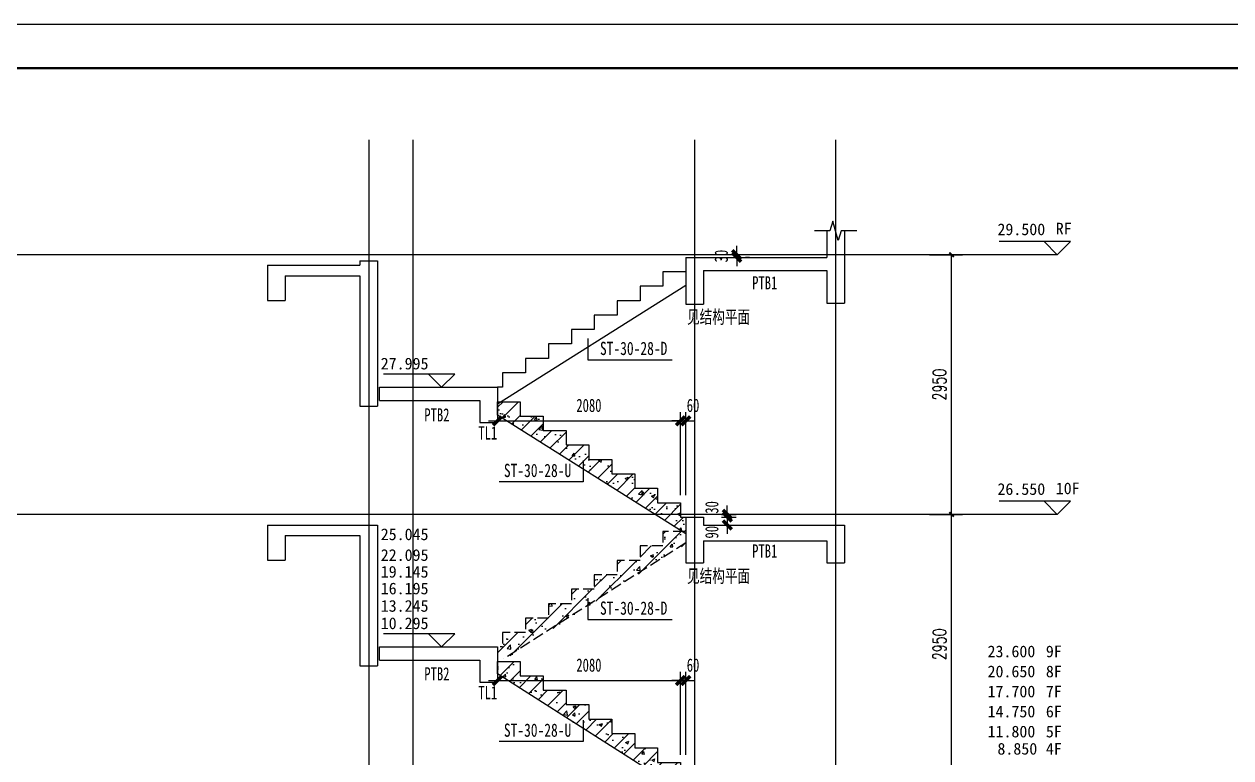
# Model space of a CAD drawing. Extents: x 1045983 to 1134482, y -686883 to -657183.
# Drawn here: x 1059673 to 1073374, y -665517 to -657183 of the extents above; entities that cross this region are included whole.
import ezdxf
from ezdxf.enums import TextEntityAlignment as Align

# ---------------------------------------------------------------- set-up
doc = ezdxf.new("R2010")
doc.units = 0
doc.header["$LTSCALE"] = 1000
doc.header["$MEASUREMENT"] = 0
doc.linetypes.add('3、4#楼 楼梯剖面$0$DASH', pattern=[0.35, 0.25, -0.1])
doc.layers.get('0').update_dxf_attribs({"linetype": 'CONTINUOUS'})
doc.layers.get('Defpoints').update_dxf_attribs({"linetype": 'CONTINUOUS'})
for name, color, linetype in [('3#-夹层$0$A-ANNO-LEVL', 3, 'CONTINUOUS'), ('3#-夹层$0$A-ANNO-TEXT', 7, 'CONTINUOUS'), ('3、4#楼 楼梯剖面$0$A-COLU-CONC-HATC', 204, 'CONTINUOUS'), ('3、4#楼 楼梯剖面$0$A-WALL-CONC', 9, 'CONTINUOUS'), ('A-ANNO-DIMS', 3, 'CONTINUOUS'), ('A-ANNO-TEXT', 7, 'CONTINUOUS'), ('S-ANNO-DIMS', 3, 'CONTINUOUS'), ('S-ANNO-DOTE', 230, 'CONTINUOUS'), ('S-ANNO-THIN', 3, 'CONTINUOUS'), ('S-ANNO-TTLB', 7, 'CONTINUOUS'), ('S-DETL-TEXT', 7, 'CONTINUOUS'), ('S-DIMS', 3, 'CONTINUOUS'), ('S-PC-BEAM-TL', 4, 'CONTINUOUS'), ('S_A平-楼梯', 51, 'CONTINUOUS'), ('TEXT', 7, 'CONTINUOUS')]:
    doc.layers.add(name, color=color, linetype=linetype)
doc.styles.add('-楷体_GB2312', font='')
doc.styles.add('3#-夹层$0$_TCH_DIM', font='')
doc.styles.add('_TCH_DIM_T3', font='SIMPLEX', dxfattribs={"width": 0.705882, "bigfont": 'GBCBIG'})
doc.styles.get("Standard").update_dxf_attribs({"font": ''})
doc.styles.add('宋体', font='', dxfattribs={"width": 0.8})
doc.styles.add('楷体GB312', font='', dxfattribs={"width": 0.7})
doc.styles.get('-楷体_GB2312').set_extended_font_data('楷体_GB2312')
doc.styles.get('3#-夹层$0$_TCH_DIM').set_extended_font_data('SimSun')
doc.styles.get('Standard').set_extended_font_data('NSimSun')
doc.styles.get('宋体').set_extended_font_data('SimSun')
doc.styles.get('楷体GB312').set_extended_font_data('楷体_GB2312')
doc.dimstyles.new('_TCH_ARCH&&50', dxfattribs={"dimtxt": 148.75, "dimasz": 50, "dimexe": 125, "dimexo": 150, "dimgap": 63.125, "dimtad": 1, "dimdec": 0, "dimzin": 0, "dimdsep": 46, "dimtxsty": '_TCH_DIM_T3', "dimblk": 'ARCHTICK', "dimcen": 0.09, "dimclrt": 7, "dimazin": 2, "dimtfac": 1, "dimtdec": 0, "dimtix": 1, "dimtmove": 2, "dimatfit": 3, "dimfxl": 1, "dimtolj": 1, "dimtzin": 0, "dimarcsym": 0})
doc.dimstyles.new('TSSD_50_50', dxfattribs={"dimtxt": 150, "dimasz": 100, "dimexe": 100, "dimexo": 250, "dimgap": 100, "dimtad": 1, "dimdec": 0, "dimzin": 0, "dimdsep": 46, "dimtxsty": '楷体GB312', "dimblk": 'ARCHTICK', "dimcen": 0, "dimdle": 100, "dimclrt": 7, "dimadec": 0, "dimazin": 0, "dimtfac": 1, "dimtdec": 0, "dimtix": 1, "dimtmove": 2, "dimatfit": 3, "dimldrblk": 'ARCHTICK', "dimfxl": 1, "dimtolj": 1, "dimtzin": 0, "dimarcsym": 0})

# ---------------------------------------------------------------- blocks, each defined once
blk = doc.blocks.new('_ArchTick')
at = {"color": 0, "linetype": 'ByBlock', "const_width": 0.4}
blk.add_lwpolyline([(-0.5, -0.5), (0.5, 0.5)], dxfattribs=at)
blk = doc.blocks.new('*D513')
at = {"layer": 'Defpoints', "color": 0, "transparency": 16777216}
for p in [(1043298, -695014), (1043238, -696107), (1043298, -696107)]:
    blk.add_point(p, dxfattribs=at)
at = {"layer": 'S-DIMS', "color": 0, "lineweight": -2, "transparency": 16777216}
for p, q in [((1043238, -695857), (1043238, -694914)), ((1043298, -695857), (1043298, -694914)), ((1043238, -695014), (1043138, -695014)), ((1043238, -695014), (1043298, -695014)), ((1043298, -695014), (1043398, -695014))]:
    blk.add_line(p, q, dxfattribs=at)
at = {"layer": 'S-DIMS', "color": 0, "lineweight": -2, "transparency": 16777216, "xscale": 100, "yscale": 100, "zscale": 100}
blk.add_blockref('_ArchTick', (1043238, -695014), dxfattribs=at)
at = {"layer": 'S-DIMS', "color": 0, "lineweight": -2, "transparency": 16777216, "xscale": 100, "yscale": 100, "zscale": 100, "rotation": 180}
blk.add_blockref('_ArchTick', (1043298, -695014), dxfattribs=at)
at = {"layer": 'S-DIMS', "color": 7, "transparency": 16777216, "insert": (1043380, -694839), "char_height": 150, "attachment_point": 5, "style": '楷体GB312'}
blk.add_mtext('\\A1;60', dxfattribs=at)
blk = doc.blocks.new('*D514')
at = {"layer": 'Defpoints', "color": 0, "transparency": 16777216}
for p in [(1041158, -695032), (1043238, -695014), (1043238, -696107)]:
    blk.add_point(p, dxfattribs=at)
at = {"layer": 'S-DIMS', "color": 0, "lineweight": -2, "transparency": 16777216}
for p, q in [((1041158, -694782), (1041158, -694914)), ((1043238, -695857), (1043238, -694914)), ((1041058, -695014), (1043338, -695014))]:
    blk.add_line(p, q, dxfattribs=at)
at = {"layer": 'S-DIMS', "color": 0, "lineweight": -2, "transparency": 16777216, "xscale": 100, "yscale": 100, "zscale": 100, "rotation": 180}
blk.add_blockref('_ArchTick', (1041158, -695014), dxfattribs=at)
at = {"layer": 'S-DIMS', "color": 0, "lineweight": -2, "transparency": 16777216, "xscale": 100, "yscale": 100, "zscale": 100}
blk.add_blockref('_ArchTick', (1043238, -695014), dxfattribs=at)
at = {"layer": 'S-DIMS', "color": 7, "transparency": 16777216, "insert": (1042198, -694839), "char_height": 150, "attachment_point": 5, "style": '楷体GB312'}
blk.add_mtext('\\A1;2080', dxfattribs=at)
blk = doc.blocks.new('*D525')
at = {"layer": 'Defpoints', "color": 0, "transparency": 16777216}
for p in [(1043298, -692064), (1043238, -693157), (1043298, -693157)]:
    blk.add_point(p, dxfattribs=at)
at = {"layer": 'S-DIMS', "color": 0, "lineweight": -2, "transparency": 16777216}
for p, q in [((1043238, -692064), (1043138, -692064)), ((1043238, -692907), (1043238, -691964)), ((1043238, -692064), (1043298, -692064)), ((1043298, -692907), (1043298, -691964)), ((1043298, -692064), (1043398, -692064))]:
    blk.add_line(p, q, dxfattribs=at)
at = {"layer": 'S-DIMS', "color": 0, "lineweight": -2, "transparency": 16777216, "xscale": 100, "yscale": 100, "zscale": 100}
blk.add_blockref('_ArchTick', (1043238, -692064), dxfattribs=at)
at = {"layer": 'S-DIMS', "color": 0, "lineweight": -2, "transparency": 16777216, "xscale": 100, "yscale": 100, "zscale": 100, "rotation": 180}
blk.add_blockref('_ArchTick', (1043298, -692064), dxfattribs=at)
at = {"layer": 'S-DIMS', "color": 7, "transparency": 16777216, "insert": (1043380, -691889), "char_height": 150, "attachment_point": 5, "style": '楷体GB312'}
blk.add_mtext('\\A1;60', dxfattribs=at)
blk = doc.blocks.new('*D526')
at = {"layer": 'Defpoints', "color": 0, "transparency": 16777216}
for p in [(1043238, -692064), (1041158, -692082), (1043238, -693157)]:
    blk.add_point(p, dxfattribs=at)
at = {"layer": 'S-DIMS', "color": 0, "lineweight": -2, "transparency": 16777216}
for p, q in [((1041158, -691832), (1041158, -691964)), ((1041058, -692064), (1043338, -692064)), ((1043238, -692907), (1043238, -691964))]:
    blk.add_line(p, q, dxfattribs=at)
at = {"layer": 'S-DIMS', "color": 0, "lineweight": -2, "transparency": 16777216, "xscale": 100, "yscale": 100, "zscale": 100, "rotation": 180}
blk.add_blockref('_ArchTick', (1041158, -692064), dxfattribs=at)
at = {"layer": 'S-DIMS', "color": 0, "lineweight": -2, "transparency": 16777216, "xscale": 100, "yscale": 100, "zscale": 100}
blk.add_blockref('_ArchTick', (1043238, -692064), dxfattribs=at)
at = {"layer": 'S-DIMS', "color": 7, "transparency": 16777216, "insert": (1042198, -691889), "char_height": 150, "attachment_point": 5, "style": '楷体GB312'}
blk.add_mtext('\\A1;2080', dxfattribs=at)
blk = doc.blocks.new('*D527')
at = {"layer": 'Defpoints', "color": 0, "transparency": 16777216}
for p in [(1043772, -690177), (1043772, -690207), (1043876, -690177)]:
    blk.add_point(p, dxfattribs=at)
at = {"layer": 'S-ANNO-DIMS', "color": 0, "lineweight": -2, "transparency": 16777216}
for p, q in [((1043876, -690177), (1043876, -690077)), ((1043876, -690207), (1043876, -690177)), ((1043876, -690207), (1043876, -690307)), ((1044022, -690177), (1043976, -690177)), ((1044022, -690207), (1043976, -690207))]:
    blk.add_line(p, q, dxfattribs=at)
at = {"layer": 'S-ANNO-DIMS', "color": 0, "lineweight": -2, "transparency": 16777216, "xscale": 100, "yscale": 100, "zscale": 100}
for p, rotation in [((1043876, -690177), 270), ((1043876, -690207), 90)]:
    blk.add_blockref('_ArchTick', p, dxfattribs=dict(at, rotation=rotation))
at = {"layer": 'S-ANNO-DIMS', "color": 7, "transparency": 16777216, "insert": (1043701, -690192), "char_height": 150, "attachment_point": 5, "rotation": 90, "style": '楷体GB312'}
blk.add_mtext('\\A1;30', dxfattribs=at)
blk = doc.blocks.new('*D528')
at = {"layer": 'Defpoints', "color": 0, "transparency": 16777216}
for p in [(1043455, -693127), (1043455, -693157), (1043769, -693157)]:
    blk.add_point(p, dxfattribs=at)
at = {"layer": 'S-ANNO-DIMS', "color": 0, "lineweight": -2, "transparency": 16777216}
for p, q in [((1043769, -693127), (1043769, -693027)), ((1043705, -693127), (1043869, -693127)), ((1043705, -693157), (1043869, -693157)), ((1043769, -693127), (1043769, -693157)), ((1043769, -693157), (1043769, -693257))]:
    blk.add_line(p, q, dxfattribs=at)
at = {"layer": 'S-ANNO-DIMS', "color": 0, "lineweight": -2, "transparency": 16777216, "xscale": 100, "yscale": 100, "zscale": 100}
for p, rotation in [((1043769, -693127), 270), ((1043769, -693157), 90)]:
    blk.add_blockref('_ArchTick', p, dxfattribs=dict(at, rotation=rotation))
at = {"layer": 'S-ANNO-DIMS', "color": 7, "transparency": 16777216, "insert": (1043594, -693047), "char_height": 150, "attachment_point": 5, "rotation": 90, "style": '楷体GB312'}
blk.add_mtext('\\A1;30', dxfattribs=at)
blk = doc.blocks.new('*D529')
at = {"layer": 'Defpoints', "color": 0, "transparency": 16777216}
for p in [(1043455, -693157), (1043498, -693247), (1043769, -693247)]:
    blk.add_point(p, dxfattribs=at)
at = {"layer": 'S-ANNO-DIMS', "color": 0, "lineweight": -2, "transparency": 16777216}
for p, q in [((1043705, -693157), (1043869, -693157)), ((1043769, -693157), (1043769, -693057)), ((1043769, -693157), (1043769, -693247)), ((1043748, -693247), (1043869, -693247)), ((1043769, -693247), (1043769, -693347))]:
    blk.add_line(p, q, dxfattribs=at)
at = {"layer": 'S-ANNO-DIMS', "color": 0, "lineweight": -2, "transparency": 16777216, "xscale": 100, "yscale": 100, "zscale": 100}
for p, rotation in [((1043769, -693157), 270), ((1043769, -693247), 90)]:
    blk.add_blockref('_ArchTick', p, dxfattribs=dict(at, rotation=rotation))
at = {"layer": 'S-ANNO-DIMS', "color": 7, "transparency": 16777216, "insert": (1043594, -693329), "char_height": 150, "attachment_point": 5, "rotation": 90, "style": '楷体GB312'}
blk.add_mtext('\\A1;90', dxfattribs=at)
blk = doc.blocks.new('*D539')
at = {"layer": 'A-ANNO-DIMS', "color": 0, "lineweight": -2, "transparency": 16777216}
for p, q in [((1046066, -693127), (1046441, -693127)), ((1046316, -696077), (1046316, -693127)), ((1046066, -696077), (1046441, -696077))]:
    blk.add_line(p, q, dxfattribs=at)
at = {"layer": 'Defpoints', "color": 0, "transparency": 16777216}
for p in [(1045916, -693127), (1046316, -693127), (1045916, -696077)]:
    blk.add_point(p, dxfattribs=at)
at = {"layer": 'A-ANNO-DIMS', "color": 0, "lineweight": -2, "transparency": 16777216, "xscale": 50, "yscale": 50, "zscale": 50}
for p, rotation in [((1046316, -693127), 90), ((1046316, -696077), 270)]:
    blk.add_blockref('_ArchTick', p, dxfattribs=dict(at, rotation=rotation))
at = {"layer": 'A-ANNO-DIMS', "color": 7, "transparency": 16777216, "insert": (1046178, -694602), "char_height": 148.8, "attachment_point": 5, "rotation": 90, "style": '_TCH_DIM_T3'}
blk.add_mtext('\\A1;2950', dxfattribs=at)
blk = doc.blocks.new('*D540')
at = {"layer": 'A-ANNO-DIMS', "color": 0, "lineweight": -2, "transparency": 16777216}
for p, q in [((1046066, -690177), (1046441, -690177)), ((1046316, -693127), (1046316, -690177)), ((1046066, -693127), (1046441, -693127))]:
    blk.add_line(p, q, dxfattribs=at)
at = {"layer": 'Defpoints', "color": 0, "transparency": 16777216}
for p in [(1045916, -690177), (1046316, -690177), (1045916, -693127)]:
    blk.add_point(p, dxfattribs=at)
at = {"layer": 'A-ANNO-DIMS', "color": 0, "lineweight": -2, "transparency": 16777216, "xscale": 50, "yscale": 50, "zscale": 50}
for p, rotation in [((1046316, -690177), 90), ((1046316, -693127), 270)]:
    blk.add_blockref('_ArchTick', p, dxfattribs=dict(at, rotation=rotation))
at = {"layer": 'A-ANNO-DIMS', "color": 7, "transparency": 16777216, "insert": (1046178, -691652), "char_height": 148.8, "attachment_point": 5, "rotation": 90, "style": '_TCH_DIM_T3'}
blk.add_mtext('\\A1;2950', dxfattribs=at)
blk = doc.blocks.new('3#剖面')
at = {"layer": '3、4#楼 楼梯剖面$0$A-COLU-CONC-HATC'}
h = blk.add_hatch(dxfattribs=at)
h.set_pattern_fill('钢筋混凝土', color=1, scale=50)
h.set_pattern_definition([(45, (668466.55, -829719.34), (-88.388348, 88.388348), []), (50, (668466.55, -829719.34), (358.6301, -31.37607), [37.5, -412.5]), (355, (668466.55, -829719.34), (-69.37567, 376.09607), [30, -330]), (100.4514, (668496.44, -829721.95), (289.2547, 344.71977), [31.8701, -350.57106]), (46.1842, (668466.55, -829619.34), (533.6205, -82.7595), [56.25, -618.75]), (96.6356, (668511, -829626.23), (467.33135, 487.05894), [47.80514, -525.8565]), (351.1842, (668466.55, -829619.34), (467.331, 487.0593), [45, -495]), (21, (668516.55, -829644.34), (298.45353, -201.30945), [37.5, -412.5]), (326, (668516.55, -829644.34), (121.65767, 362.57502), [30, -330]), (71.4514, (668541.42, -829661.1), (420.1113, 161.26525), [31.8701, -350.57106]), (37.5, (668466.55, -829719.34), (6.079928, 166.446927), [0, -326, 0, -335, 0, -331.25]), (7.5, (668466.55, -829719.34), (131.53477, 197.205856), [0, -191, 0, -318.5, 0, -126.25]), (327.5, (668355.05, -829719.34), (266.91122, -11.277436), [0, -125, 0, -390, 0, -517.5]), (317.5, (668305.05, -829719.34), (291.59308, 50.05249), [0, -162.5, 0, -259, 0, -367.5])])
h.paths.add_polyline_path([(1043298.3, -693348.7), (1041158.3, -691999.7), (1041158.3, -691846.1), (1041418.3, -691846.1), (1041418.3, -692009.9), (1041678.3, -692009.9), (1041678.3, -692173.8), (1041938.3, -692173.8), (1041938.3, -692337.7), (1042198.3, -692337.7), (1042198.3, -692501.6), (1042458.3, -692501.6), (1042458.3, -692665.5), (1042718.3, -692665.5), (1042718.3, -692829.4), (1042978.3, -692829.4), (1042978.3, -692993.3), (1043238.3, -692993.3), (1043238.3, -693157.2), (1043298.3, -693157.2)])
h = blk.add_hatch(dxfattribs=at)
h.set_pattern_fill('钢筋混凝土', color=1, scale=50)
h.set_pattern_definition([(45, (903913.05, -760228.41), (-88.38835, 88.38835), []), (50, (903913.05, -760228.4), (358.6301, -31.37607), [37.5, -412.5]), (355, (903913.05, -760228.4), (-69.3757, 376.0961), [30, -330]), (100.4514, (903942.93, -760231.02), (289.2547, 344.7198), [31.8701, -350.57106]), (46.1842, (903913.05, -760128.4), (533.6205, -82.7595), [56.25, -618.75]), (96.6356, (903957.5, -760135.3), (467.3314, 487.059), [47.8051, -525.8565]), (351.1842, (903913.05, -760128.4), (467.331, 487.0593), [45, -495]), (21, (903963.05, -760153.4), (298.4535, -201.30945), [37.5, -412.5]), (326, (903963.05, -760153.4), (121.6577, 362.575), [30, -330]), (71.4514, (903987.9, -760170.2), (420.1113, 161.26525), [31.8701, -350.57106]), (37.5, (903913.05, -760228.41), (6.07993, 166.44693), [0, -326, 0, -335, 0, -331.25]), (7.5, (903913.05, -760228.4), (131.53477, 197.20586), [0, -191, 0, -318.5, 0, -126.25]), (327.5, (903801.55, -760228.41), (266.91122, -11.27744), [0, -125, 0, -390, 0, -517.5]), (317.5, (903751.55, -760228.4), (291.5931, 50.0525), [0, -162.5, 0, -259, 0, -367.5])])
h.paths.add_polyline_path([(1043298.3, -693321.1), (1043038.3, -693321.1), (1043038.3, -693484.9), (1042778.3, -693484.9), (1042778.3, -693648.8), (1042518.3, -693648.8), (1042518.3, -693812.7), (1042258.3, -693812.7), (1042258.3, -693976.6), (1041998.3, -693976.6), (1041998.3, -694140.5), (1041738.3, -694140.5), (1041738.3, -694304.4), (1041478.3, -694304.4), (1041478.3, -694468.3), (1041218.3, -694468.3), (1041218.3, -694632.2), (1041158.3, -694632.3), (1041158.3, -694824.4), (1043298.3, -693462.9)])
h = blk.add_hatch(dxfattribs=at)
h.set_pattern_fill('钢筋混凝土', color=1, scale=50)
h.set_pattern_definition([(45, (902017.61, -761703.41), (-88.38835, 88.38835), []), (50, (902017.6, -761703.4), (358.6301, -31.37607), [37.5, -412.5]), (355, (902017.6, -761703.4), (-69.3757, 376.0961), [30, -330]), (100.4514, (902047.5, -761706.02), (289.2547, 344.7198), [31.8701, -350.57106]), (46.1842, (902017.6, -761603.4), (533.6205, -82.7595), [56.25, -618.75]), (96.6356, (902062.1, -761610.3), (467.3314, 487.059), [47.8051, -525.8565]), (351.1842, (902017.6, -761603.4), (467.331, 487.0593), [45, -495]), (21, (902067.6, -761628.4), (298.4535, -201.30945), [37.5, -412.5]), (326, (902067.6, -761628.4), (121.6577, 362.575), [30, -330]), (71.4514, (902092.48, -761645.2), (420.1113, 161.26525), [31.8701, -350.57106]), (37.5, (902017.61, -761703.41), (6.07993, 166.44693), [0, -326, 0, -335, 0, -331.25]), (7.5, (902017.6, -761703.4), (131.53477, 197.20586), [0, -191, 0, -318.5, 0, -126.25]), (327.5, (901906.11, -761703.41), (266.91122, -11.27744), [0, -125, 0, -390, 0, -517.5]), (317.5, (901856.1, -761703.4), (291.5931, 50.0525), [0, -162.5, 0, -259, 0, -367.5])])
h.paths.add_polyline_path([(1041158.3, -694796.1), (1041418.3, -694796.1), (1041418.3, -694959.9), (1041678.3, -694959.9), (1041678.3, -695123.8), (1041938.3, -695123.8), (1041938.3, -695287.7), (1042198.3, -695287.7), (1042198.3, -695451.6), (1042458.3, -695451.6), (1042458.3, -695615.5), (1042718.3, -695615.5), (1042718.3, -695779.4), (1042978.3, -695779.4), (1042978.3, -695943.3), (1043238.3, -695943.3), (1043238.3, -696107.2), (1043298.3, -696107.3), (1043298.3, -696299.4), (1041158.3, -694937.9)])
at = {"layer": '3#-夹层$0$A-ANNO-LEVL'}
for p, q in [((1047666, -690027.2), (1046855.8, -690027.2)), ((1047516, -690177.2), (1047366, -690027.2)), ((1047516, -690177.2), (1047666, -690027.2)), ((1040674.7, -691532.2), (1039864.6, -691532.2)), ((1040524.7, -691682.2), (1040374.7, -691532.2)), ((1040524.7, -691682.2), (1040674.7, -691532.2)), ((1047666, -692977.2), (1046855.8, -692977.2)), ((1047516, -693127.2), (1047366, -692977.2)), ((1047516, -693127.2), (1047666, -692977.2)), ((1040674.7, -694482.2), (1039864.6, -694482.2)), ((1040524.7, -694632.2), (1040374.7, -694482.2)), ((1040524.7, -694632.2), (1040674.7, -694482.2))]:
    blk.add_line(p, q, dxfattribs=at)
at = {"layer": '3、4#楼 楼梯剖面$0$A-WALL-CONC'}
for p, q in [((1039818.3, -691832.2), (1039818.3, -691682.2)), ((1040958.3, -692082.2), (1041158.3, -692082.2))]:
    blk.add_line(p, q, dxfattribs=at)
at = {"layer": '3、4#楼 楼梯剖面$0$A-WALL-CONC', "linetype": '3、4#楼 楼梯剖面$0$DASH', "ltscale": 0.5}
for points in [[(1043278.3, -693321.1), (1043038.3, -693321.1), (1043038.3, -693484.9), (1042778.3, -693484.9), (1042778.3, -693648.8), (1042518.3, -693648.8), (1042518.3, -693812.7), (1042258.3, -693812.7), (1042258.3, -693976.6), (1041998.3, -693976.6), (1041998.3, -694140.5), (1041738.3, -694140.5), (1041738.3, -694304.4), (1041478.3, -694304.4), (1041478.3, -694468.3), (1041218.3, -694468.3), (1041218.3, -694632.2), (1041188.3, -694632.2)], [(1043298.3, -693450.2), (1041231, -694766.1)]]:
    blk.add_lwpolyline(points, dxfattribs=at)
at = {"layer": 'S-ANNO-DOTE'}
for points in [[(1039698.3, -688872.6), (1039698.3, -713627.2)], [(1040198.3, -688872.6), (1040198.3, -713627.2)], [(1043398.3, -688872.6), (1043398.3, -713627.2)], [(1044998.3, -688872.6), (1044998.3, -713627.2)], [(1047516, -690177.2), (1031848.3, -690177.2)], [(1047516, -693127.2), (1031848.3, -693127.2)]]:
    blk.add_lwpolyline(points, dxfattribs=at)
at = {"layer": 'S-ANNO-THIN'}
blk.add_lwpolyline([(1045238.3, -689903.9), (1045063.3, -689903.9), (1045028.3, -690013.9), (1044968.3, -689793.9), (1044933.3, -689903.9), (1044758.3, -689903.9)], dxfattribs=at)
at = {"layer": 'S-DETL-TEXT'}
for points in [[(1042187.3, -691129.2), (1042187.3, -691369.7), (1043143.7, -691369.7)], [(1042134.3, -692515.3), (1042134.3, -692755.8), (1041178, -692755.8)], [(1042187.3, -694079.2), (1042187.3, -694319.7), (1043143.7, -694319.7)], [(1042134.3, -695465.3), (1042134.3, -695705.8), (1041178, -695705.8)]]:
    blk.add_lwpolyline(points, dxfattribs=at)
at = {"layer": 'S-PC-BEAM-TL', "color": 4}
for p, q in [((1044898.3, -689903.9), (1044898.3, -690207.2)), ((1045098.3, -689903.9), (1045098.3, -690207.2)), ((1038548.3, -690297.2), (1038548.3, -690697.2)), ((1038548.3, -690297.2), (1039598.3, -690297.2)), ((1039598.3, -690247.2), (1039598.3, -690297.2)), ((1039598.3, -690247.2), (1039798.3, -690247.2)), ((1039798.3, -690247.2), (1039798.3, -690297.2)), ((1039798.3, -690297.2), (1039798.3, -691897.2)), ((1043298.3, -690207.2), (1043298.3, -690737.2)), ((1043298.3, -690207.2), (1044898.3, -690207.2)), ((1045098.3, -690207.2), (1045098.3, -690727.2)), ((1038748.3, -690417.2), (1038748.3, -690697.2)), ((1038748.3, -690417.2), (1039598.3, -690417.2)), ((1039598.3, -690417.2), (1039598.3, -691897.2)), ((1043498.3, -690357.2), (1043498.3, -690737.2)), ((1043498.3, -690357.2), (1044898.3, -690357.2)), ((1044898.3, -690357.2), (1044898.3, -690727.2)), ((1038548.3, -690697.2), (1038748.3, -690697.2)), ((1043298.3, -690737.2), (1043498.3, -690737.2)), ((1044898.3, -690727.2), (1045098.3, -690727.2)), ((1039818.3, -691682.2), (1041158.3, -691682.2)), ((1041158.3, -691682.2), (1041158.3, -692082.2)), ((1039598.3, -691897.2), (1039798.3, -691897.2)), ((1039818.3, -691832.2), (1040958.3, -691832.2)), ((1040958.3, -691832.2), (1040958.3, -692082.2)), ((1043298.3, -693157.2), (1043298.3, -693247.2)), ((1043298.3, -693157.2), (1043498.3, -693157.2)), ((1043498.3, -693157.2), (1043498.3, -693247.2)), ((1038548.3, -693247.2), (1038548.3, -693647.2)), ((1038548.3, -693247.2), (1039798.3, -693247.2)), ((1039798.3, -693247.2), (1039798.3, -694847.2)), ((1043298.3, -693247.2), (1043298.3, -693677.2)), ((1043498.3, -693247.2), (1045098.3, -693247.2)), ((1045098.3, -693247.2), (1045098.3, -693677.2)), ((1038748.3, -693367.2), (1038748.3, -693647.2)), ((1038748.3, -693367.2), (1039598.3, -693367.2)), ((1039598.3, -693367.2), (1039598.3, -694847.2)), ((1043498.3, -693427.2), (1043498.3, -693677.2)), ((1043498.3, -693427.2), (1044898.3, -693427.2)), ((1044898.3, -693427.2), (1044898.3, -693677.2)), ((1038548.3, -693647.2), (1038748.3, -693647.2)), ((1043298.3, -693677.2), (1043498.3, -693677.2)), ((1044898.3, -693677.2), (1045098.3, -693677.2)), ((1039818.3, -694632.2), (1041158.3, -694632.2)), ((1039818.3, -694782.2), (1039818.3, -694632.2)), ((1041158.3, -694632.2), (1041158.3, -695032.2)), ((1039818.3, -694782.2), (1040958.3, -694782.2)), ((1040958.3, -694782.2), (1040958.3, -695032.2)), ((1039598.3, -694847.2), (1039798.3, -694847.2)), ((1040958.3, -695032.2), (1041158.3, -695032.2))]:
    blk.add_line(p, q, dxfattribs=at)
for points in [[(1043298.3, -690371.1), (1043038.3, -690371.1), (1043038.3, -690534.9), (1042778.3, -690534.9), (1042778.3, -690698.8), (1042518.3, -690698.8), (1042518.3, -690862.7), (1042258.3, -690862.7), (1042258.3, -691026.6), (1041998.3, -691026.6), (1041998.3, -691190.5), (1041738.3, -691190.5), (1041738.3, -691354.4), (1041478.3, -691354.4), (1041478.3, -691518.3), (1041218.3, -691518.3), (1041218.3, -691682.2), (1041158.3, -691682.2)], [(1043298.3, -690524.7), (1041158.3, -691873.7)]]:
    blk.add_lwpolyline(points, dxfattribs=at)
for points in [[(1043298.3, -693348.7), (1041158.3, -691999.7), (1041158.3, -691846.1), (1041418.3, -691846.1), (1041418.3, -692009.9), (1041678.3, -692009.9), (1041678.3, -692173.8), (1041938.3, -692173.8), (1041938.3, -692337.7), (1042198.3, -692337.7), (1042198.3, -692501.6), (1042458.3, -692501.6), (1042458.3, -692665.5), (1042718.3, -692665.5), (1042718.3, -692829.4), (1042978.3, -692829.4), (1042978.3, -692993.3), (1043238.3, -692993.3), (1043238.3, -693157.2), (1043298.3, -693157.2)], [(1041158.3, -694796.1), (1041418.3, -694796.1), (1041418.3, -694959.9), (1041678.3, -694959.9), (1041678.3, -695123.8), (1041938.3, -695123.8), (1041938.3, -695287.7), (1042198.3, -695287.7), (1042198.3, -695451.6), (1042458.3, -695451.6), (1042458.3, -695615.5), (1042718.3, -695615.5), (1042718.3, -695779.4), (1042978.3, -695779.4), (1042978.3, -695943.3), (1043238.3, -695943.3), (1043238.3, -696107.2), (1043298.3, -696107.3), (1043298.3, -696299.4), (1041158.3, -694937.9)]]:
    blk.add_lwpolyline(points, close=True, dxfattribs=at)
at = {"layer": '3#-夹层$0$A-ANNO-TEXT', "color": 7, "style": '3#-夹层$0$_TCH_DIM'}
for s, p in [('29.500', (1046836.3, -689954.9)), ('27.995', (1039834, -691479.7)), ('26.550', (1046836.3, -692904.9)), ('25.045', (1039834, -693419)), ('22.095', (1039834, -693654.6)), ('19.145', (1039834, -693844.6)), ('16.195', (1039834, -694034.5)), ('13.245', (1039834, -694232.1)), ('10.295', (1039834, -694429.7)), ('23.600', (1046724.1, -694749.2)), ('20.650', (1046724.1, -694976.7)), ('17.700', (1046724.1, -695204.2)), ('14.750', (1046724.1, -695431.7)), ('11.800', (1046724.1, -695659.2)), ('8.850', (1046836.3, -695854.9))]:
    blk.add_text(s, height=132.91, dxfattribs=at).set_placement(p)
at = {"layer": 'A-ANNO-TEXT'}
for s, p in [('RF', (1047498.6, -689947.1)), ('10F', (1047498.6, -692897.1)), ('9F', (1047386.3, -694749.2)), ('8F', (1047386.3, -694976.7)), ('7F', (1047386.3, -695204.2)), ('6F', (1047386.3, -695431.7)), ('5F', (1047386.3, -695659.2)), ('4F', (1047386.3, -695854.9))]:
    blk.add_text(s, height=132.91, dxfattribs=at).set_placement(p)
at = {"layer": 'S-DETL-TEXT', "style": '宋体', "width": 0.75}
for s, p in [('ST-30-28-D', (1042705.8, -691361)), ('ST-30-28-U', (1041614.6, -692747.1)), ('ST-30-28-D', (1042705.8, -694311)), ('ST-30-28-U', (1041614.6, -695697.1))]:
    blk.add_text(s, height=150, dxfattribs=at).set_placement(p, align=Align.BOTTOM_CENTER)
at = {"layer": 'TEXT', "ltscale": 99, "style": '-楷体_GB2312', "width": 0.7}
for s, p in [('PTB1', (1044051.3, -690571)), ('见结构平面', (1043311.9, -690957.7)), ('PTB2', (1040328.7, -692071.3)), ('TL1', (1040942.7, -692276)), ('PTB1', (1044051.3, -693617.1)), ('见结构平面', (1043311.9, -693901.2)), ('PTB2', (1040328.7, -695012.9)), ('TL1', (1040942.7, -695226))]:
    blk.add_text(s, height=150, dxfattribs=at).set_placement(p)
at = {"layer": 'A-ANNO-DIMS'}
for p1, p2, picture, middle in [((1045916, -693127.2), (1045916, -690177.2), '*D540', (1046178.5, -691652.2)), ((1045916, -696077.2), (1045916, -693127.2), '*D539', (1046178.5, -694602.2))]:
    dim = blk.add_aligned_dim(p1=p1, p2=p2, distance=-400, dimstyle='_TCH_ARCH&&50', dxfattribs=at)
    dim.commit()
    dim.dimension.update_dxf_attribs({"geometry": picture, "text_midpoint": middle})
at = {"layer": 'S-ANNO-DIMS'}
dim = blk.add_linear_dim(base=(1043876.3, -690177.2), p1=(1043771.7, -690207.2), p2=(1043771.7, -690177.2), angle=90, dimstyle='TSSD_50_50', dxfattribs=at)
dim.commit()
dim.dimension.update_dxf_attribs({"geometry": '*D527', "text_midpoint": (1043701.3, -690192.2)})
for base, p1, p2, picture, middle in [((1043769.5, -693157.2), (1043455.4, -693127.2), (1043455.4, -693157.2), '*D528', (1043594.5, -693047.3)), ((1043769.5, -693247.2), (1043455.4, -693157.2), (1043498.3, -693247.2), '*D529', (1043594.5, -693329.3))]:
    dim = blk.add_linear_dim(base=base, p1=p1, p2=p2, angle=90, dimstyle='TSSD_50_50', dxfattribs=at)
    dim.commit()
    dim.dimension.update_dxf_attribs({"geometry": picture, "text_midpoint": middle, "dimtype": 128})
at = {"layer": 'S-DIMS'}
for base, p1, p2, picture, middle in [((1043238.3, -692064), (1041158.3, -692082.2), (1043238.3, -693157.2), '*D526', (1042198.3, -691889)), ((1043238.3, -695014), (1041158.3, -695032.2), (1043238.3, -696107.2), '*D514', (1042198.3, -694839))]:
    dim = blk.add_linear_dim(base=base, p1=p1, p2=p2, dimstyle='TSSD_50_50', dxfattribs=at)
    dim.commit()
    dim.dimension.update_dxf_attribs({"geometry": picture, "text_midpoint": middle})
for base, p1, p2, picture, middle in [((1043298.3, -692064), (1043238.3, -693157.2), (1043298.3, -693157.2), '*D525', (1043380.5, -691889)), ((1043298.3, -695014), (1043238.3, -696107.2), (1043298.3, -696107.2), '*D513', (1043380.5, -694839))]:
    dim = blk.add_linear_dim(base=base, p1=p1, p2=p2, dimstyle='TSSD_50_50', dxfattribs=at)
    dim.commit()
    dim.dimension.update_dxf_attribs({"geometry": picture, "text_midpoint": middle, "dimtype": 128})

msp = doc.modelspace()

# ---------------------------------------------------------------- linework, layer by layer
at = {"layer": 'S-ANNO-TTLB'}
msp.add_lwpolyline([(1105593.2, -686882.9), (1053043.2, -686882.9), (1053043.2, -657182.9), (1105593.2, -657182.9)], close=True, dxfattribs=at)
at = {"layer": 'S-ANNO-TTLB', "const_width": 25}
msp.add_lwpolyline([(1105093.2, -686382.9), (1054293.2, -686382.9), (1054293.2, -657682.9), (1105093.2, -657682.9)], close=True, dxfattribs=at)

# ---------------------------------------------------------------- block references
at = {"layer": 'S_A平-楼梯'}
msp.add_blockref('3#剖面', (23887.6, 30374.7), dxfattribs=at)

doc.saveas('drawing.dxf')
